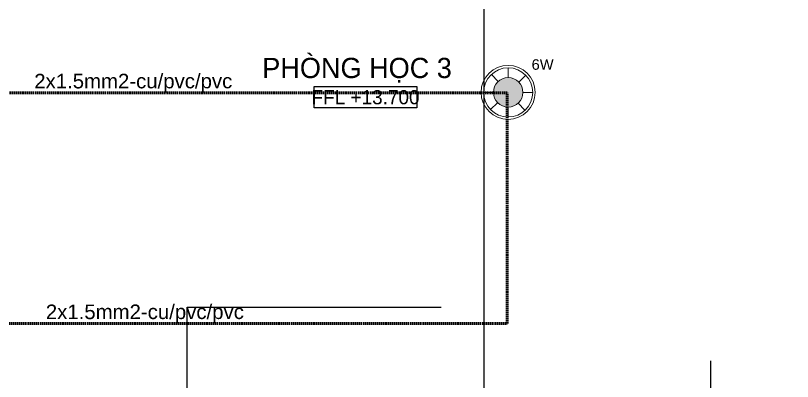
# Model space of a CAD drawing. Header units: inches. Extents: x 1721084 to 1854744, y 225101 to 488646.
# Drawn here: x 1831699 to 1838893, y 242936 to 246328 of the extents above; entities that cross this region are included whole.
import ezdxf
from ezdxf.enums import TextEntityAlignment as Align

# ---------------------------------------------------------------- set-up
doc = ezdxf.new("R2010")
doc.units = ezdxf.units.IN
doc.header["$MEASUREMENT"] = 0
doc.set_wipeout_variables(frame=1)
doc.linetypes.add('DASHED', pattern=[19.05, 12.7, -6.35])
doc.linetypes.add('X-PL-T5$0$X-GRID-TYPICAL$0$CENTER2', pattern=[1.125, 0.75, -0.125, 0.125, -0.125])
for name, color, linetype in [('A-ANNO-DIM 100', 252, 'Continuous'), ('X-PL-T5$0$A-XREF', 250, 'Continuous'), ('X-PL-T5$0$X-GRID-TYPICAL$0$A-GRID', 250, 'X-PL-T5$0$X-GRID-TYPICAL$0$CENTER2'), ('X-PL-T5$0$X-PL-T5$0$A-ANNO-RNAM', 250, 'Continuous'), ('X-PL-T5$0$X-PL-T5$0$A-FLOR-WDW', 250, 'Continuous'), ('X-PL-T5$0$X-PL-T5$0$I-ANNO-LEVL-PLAN', 250, 'Continuous')]:
    doc.layers.add(name, color=color, linetype=linetype)
doc.layers.add('Chi tiet TB1', color=6, linetype='Continuous', lineweight=13)
doc.layers.add('TTLL', color=252, linetype='DASHED', lineweight=50)
doc.layers.add('Vien TB', color=7, linetype='Continuous', lineweight=18, true_color=0x009e00)
doc.styles.add('HDUNGARC', font='vn_vni.shx')
doc.styles.get("Standard").update_dxf_attribs({"font": 'arial.ttf'})
doc.styles.add('X-PL-T5$0$HDUNGARC', font='vn_vni.shx')
doc.styles.add('X-PL-T5$0$X-PL-T5$0$SYMBTEXT', font='VAVON_.TTF')
doc.dimstyles.new('X-PL-T5$0$DIM-75', dxfattribs={"dimscale": 75, "dimtxt": 2, "dimasz": 1, "dimexe": 1, "dimexo": 1, "dimgap": 0.5, "dimtad": 1, "dimdec": 0, "dimzin": 0, "dimdsep": 46, "dimtxsty": 'X-PL-T5$0$HDUNGARC', "dimblk": 'X-PL-T5$0$_ArchTick', "dimcen": 2, "dimdle": 1, "dimclrd": 256, "dimclre": 9, "dimclrt": 3, "dimadec": 0, "dimazin": 0, "dimtfac": 1, "dimtdec": 0, "dimtix": 1, "dimtmove": 2, "dimatfit": 2, "dimfxl": 1, "dimtolj": 1, "dimtzin": 0, "dimarcsym": 2})

# ---------------------------------------------------------------- blocks, each defined once
blk = doc.blocks.new('X-PL-T5$0$X-GRID-TYPICAL')
at = {"layer": 'X-PL-T5$0$X-GRID-TYPICAL$0$A-GRID', "ltscale": 8}
for p, q in [((20700, -3650), (20700, 14420)), ((22800, -3650), (22800, 4500))]:
    blk.add_line(p, q, dxfattribs=at)
blk = doc.blocks.new('*U512')
for p, q in [((50, 100), (900, 100)), ((50, 0), (900, 0))]:
    blk.add_line(p, q)
for points in [[(0, 0), (0, 100), (50, 100), (50, 70), (40, 70), (40, 60), (50, 60), (50, 0)], [(900, 0), (900, 60), (910, 60), (910, 70), (900, 70), (900, 100), (950, 100), (950, 0)]]:
    blk.add_lwpolyline(points, close=True)
at = {"color": 8}
blk.add_lwpolyline([(40, 70), (40, 60), (910, 60), (910, 70)], close=True, dxfattribs=at)
blk = doc.blocks.new('X-PL-T5$0$X-PL-T5$0$IDEN-ELEV-PLAN')
blk.add_wipeout([(-6.333, -1.333), (-6.333, 1.333), (6.333, 1.333), (6.333, -1.333)])
blk.add_lwpolyline([(-6.333, -1.333), (-6.333, 1.333), (6.333, 1.333), (6.333, -1.333)], close=True)
at = {"color": 2, "style": 'X-PL-T5$0$X-PL-T5$0$SYMBTEXT'}
blk.add_attdef('EL0.000', text='', height=2, dxfattribs=at).set_placement((0, 0), align=Align.MIDDLE)
blk = doc.blocks.new('X-PL-T5$0$X-PL-T5')
blk.add_blockref('X-PL-T5$0$X-GRID-TYPICAL', (0, 0))
at = {"layer": 'X-PL-T5$0$X-PL-T5$0$A-FLOR-WDW', "rotation": 49.34869744086392}
blk.add_blockref('*U512', (23490.5, 3763), dxfattribs=at)
at = {"layer": 'X-PL-T5$0$X-PL-T5$0$A-ANNO-RNAM', "insert": (19524.1, 7195), "char_height": 187.5, "width": 2265.494, "attachment_point": 5, "style": 'X-PL-T5$0$X-PL-T5$0$SYMBTEXT'}
blk.add_mtext('PHOØNG HOÏC 3', dxfattribs=at)
at = {"layer": 'X-PL-T5$0$X-PL-T5$0$I-ANNO-LEVL-PLAN'}
ref = blk.add_blockref('X-PL-T5$0$X-PL-T5$0$IDEN-ELEV-PLAN', (19602.7, 6944.7), dxfattribs=dict(at, xscale=75, yscale=75, zscale=75))
ref.add_attrib('EL 000.00', 'FFL +13.700', dxfattribs={"layer": '0', "height": 131.25, "style": 'X-PL-T5$0$X-PL-T5$0$SYMBTEXT'}).set_placement((19602.7, 6944.7), align=Align.MIDDLE)
blk = doc.blocks.new('X-PL-T5$0$_ArchTick')
at = {"color": 0, "linetype": 'ByBlock', "const_width": 0.15}
blk.add_lwpolyline([(-0.5, -0.482), (0.5, 0.518)], dxfattribs=at)
blk = doc.blocks.new('4566')
at = {"layer": 'Chi tiet TB1', "ltscale": 50}
h = blk.add_hatch(color=3, dxfattribs=at)
h.set_gradient(color1=(0, 255, 0), color2=(0, 230, 0), one_color=1, tint=0.45, name='SPHERICAL')
edge = h.paths.add_edge_path()
edge.add_ellipse((0, 0), major_axis=(0.992, 0.992), ratio=1, start_angle=0, end_angle=360)
at = {"layer": 'Chi tiet TB1', "color": 3, "ltscale": 50}
for p, q in [((0, 2.338), (0, 1.403)), ((-1.597, 1.707), (-0.958, 1.024)), ((1.673, 1.633), (1.004, 0.98)), ((1.403, 0), (2.338, 0)), ((-2.338, 0), (-1.403, 0)), ((-1.004, -0.98), (-1.673, -1.633)), ((0, -1.403), (0, -2.338)), ((0.958, -1.024), (1.597, -1.707))]:
    blk.add_line(p, q, dxfattribs=at)
blk.add_ellipse((0, 0), major_axis=(0.992, 0.992), ratio=1, start_param=5.498004, end_param=11.781189, dxfattribs=at)
at = {"layer": 'Vien TB', "ltscale": 50}
for major_axis, start_param, end_param in [((-1.818, 1.818), 2.356147, 8.639332), ((-1.653, 1.653), 3.927127, 10.210312)]:
    blk.add_ellipse((0, 0), major_axis=major_axis, ratio=1, start_param=start_param, end_param=end_param, dxfattribs=at)
at = {"layer": 'Vien TB', "ltscale": 50, "insert": (2.232, 3.152), "char_height": 1, "attachment_point": 1}
blk.add_mtext_dynamic_manual_height_columns('6W', width=2.59337, gutter_width=1, heights=[0], dxfattribs=at)
blk = doc.blocks.new('X-PL-T5')
at = {"layer": 'X-PL-T5$0$A-XREF'}
blk.add_blockref('X-PL-T5$0$X-PL-T5', (0, 0), dxfattribs=at)
blk.add_leader([(17950, 4100), (17950, 5000), (20301.5, 5000)], dimstyle='X-PL-T5$0$DIM-75', override={"dimgap": 0.5, "dimtad": 0}, dxfattribs=at)

msp = doc.modelspace()

# ---------------------------------------------------------------- block references
msp.add_blockref('X-PL-T5', (1815337.6, 238626.4))

# ---------------------------------------------------------------- next in the draw order: linework, layer by layer
at = {"layer": 'TTLL', "color": 4}
msp.add_lwpolyline([(1831218.1, 241799.1), (1831218.1, 243473.3), (1836251.7, 243473.3), (1836251.7, 245611.8), (1827493.3, 245611.8), (1827493.3, 244816.8), (1819461.3, 244816.8), (1819454.1, 247138.5), (1819070.6, 247138.5), (1819070.6, 240611.3), (1826233.6, 240611.3), (1826233.6, 238525.9), (1828556.2, 238525.9)], dxfattribs=at)

# ---------------------------------------------------------------- next in the draw order: block references
at = {"xscale": 97.34783631149912, "yscale": 97.34783631149912, "zscale": 97.34783631149912}
msp.add_blockref('4566', (1836260.7, 245615.7), dxfattribs=at)

# ---------------------------------------------------------------- next in the draw order: texts
at = {"layer": 'A-ANNO-DIM 100', "color": 3, "char_height": 135, "attachment_point": 7, "rotation": 0.03082, "style": 'HDUNGARC'}
for insert in [(1831872.5, 245611.8), (1831980, 243473.3)]:
    msp.add_mtext('\\A1;{\\fArial|b0|i0|c0|p34;2x1.5mm2-cu/pvc/pvc}', dxfattribs=dict(at, insert=insert))

doc.saveas('drawing.dxf')
